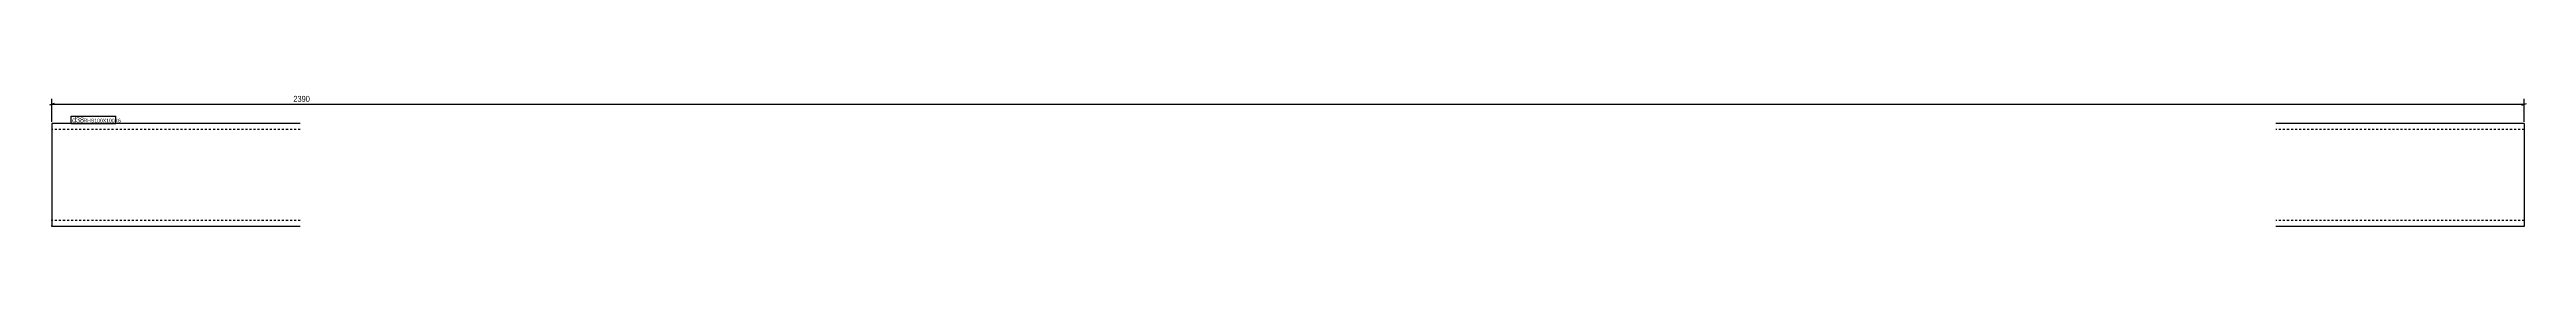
# Model space of a CAD drawing. Header units: millimetres. Extents: x 4 to 2399, y 4 to 133.
import ezdxf

# ---------------------------------------------------------------- set-up
doc = ezdxf.new("R2010")
doc.units = ezdxf.units.MM
doc.linetypes.add('DXK_LINE_DOT2', pattern=[3.9198, 1.9599, -1.9599])
for name, color, linetype in [('MÅLSÆTNING', 7, 'Continuous'), ('STÅL', 7, 'Continuous'), ('TEKST', 7, 'Continuous')]:
    doc.layers.add(name, color=color, linetype=linetype)
doc.styles.add('Arial Narrow', font='ARIALN.TTF', dxfattribs={"height": 0.2})

msp = doc.modelspace()

# ---------------------------------------------------------------- linework, layer by layer
at = {"layer": 'MÅLSÆTNING', "color": 7, "linetype": 'Continuous'}
for p, q in [((9, 124), (4.5, 122.2)), ((6.8, 106), (6.8, 128.5)), ((6.8, 123.1), (2396.8, 123.1)), ((2394.5, 122.2), (2399, 124)), ((2396.8, 106), (2396.8, 128.5))]:
    msp.add_line(p, q, dxfattribs=at)
at = {"layer": 'STÅL', "color": 2, "linetype": 'Continuous'}
for p, q in [((246.8, 104.5), (6.8, 104.5)), ((6.8, 104.5), (6.8, 5.4)), ((2396.8, 104.5), (2156.8, 104.5)), ((2396.8, 104.5), (2396.8, 4.5)), ((6.8, 4.5), (6.8, 5.4)), ((246.8, 4.5), (6.8, 4.5)), ((2396.8, 4.5), (2156.8, 4.5))]:
    msp.add_line(p, q, dxfattribs=at)
at = {"layer": 'STÅL', "color": 7, "linetype": 'DXK_LINE_DOT2'}
for p, q in [((246.8, 98.5), (6.8, 98.5)), ((2396.8, 98.5), (2156.8, 98.5)), ((6.8, 10.5), (6.8, 11)), ((246.8, 10.5), (6.8, 10.5)), ((2396.8, 10.5), (2156.8, 10.5)), ((2396.8, 10.5), (2396.8, 11))]:
    msp.add_line(p, q, dxfattribs=at)

# ---------------------------------------------------------------- next in the draw order: wipeouts: each hides what was drawn before it
at = {"color": 0}
for points, layer in [([(2164.5, 124.3), (2164.5, 132.7), (239, 132.7), (239, 124.3)], 'MÅLSÆTNING'), ([(35.8, 105.5), (35.8, 110.8), (26.3, 110.8), (26.3, 105.5)], 'TEKST')]:
    msp.add_wipeout(points, dxfattribs=at).dxf.layer = layer

# ---------------------------------------------------------------- next in the draw order: texts
at = {"layer": 'MÅLSÆTNING', "color": 3, "style": 'Arial Narrow'}
msp.add_text('2390', height=5.73, dxfattribs=at).set_placement((240.2, 125.5))

# ---------------------------------------------------------------- next in the draw order: wipeouts: each hides what was drawn before it
at = {"color": 0}
msp.add_wipeout([(35.8, 105.5), (35.8, 110.8), (26.3, 110.8), (26.3, 105.5)], dxfattribs=at).dxf.layer = 'TEKST'

# ---------------------------------------------------------------- next in the draw order: linework, layer by layer
at = {"layer": 'TEKST', "color": 7, "linetype": 'Continuous'}
msp.add_line((25.4, 104.6), (25.4, 111.7), dxfattribs=at)

# ---------------------------------------------------------------- next in the draw order: wipeouts: each hides what was drawn before it
at = {"color": 0}
msp.add_wipeout([(67.6, 105.5), (67.6, 109.3), (37.4, 109.3), (37.4, 105.5)], dxfattribs=at).dxf.layer = 'TEKST'

# ---------------------------------------------------------------- next in the draw order: wipeouts: each hides what was drawn before it
msp.add_wipeout([(67.6, 105.5), (67.6, 109.3), (37.4, 109.3), (37.4, 105.5)], dxfattribs=at).dxf.layer = 'TEKST'

# ---------------------------------------------------------------- next in the draw order: linework, layer by layer
at = {"layer": 'TEKST', "color": 7, "linetype": 'Continuous'}
for p, q in [((25.4, 111.7), (68.5, 111.7)), ((25.4, 104.6), (68.5, 104.6)), ((68.5, 104.6), (68.5, 111.7))]:
    msp.add_line(p, q, dxfattribs=at)

# ---------------------------------------------------------------- next in the draw order: texts
at = {"layer": 'TEKST', "color": 3, "style": 'Arial Narrow'}
for s, height, p in [('d38', 5.01, (26.3, 105.5)), ('RHS100X100X6', 3.579, (37.4, 105.5))]:
    msp.add_text(s, height=height, dxfattribs=at).set_placement(p)

doc.saveas('drawing.dxf')
